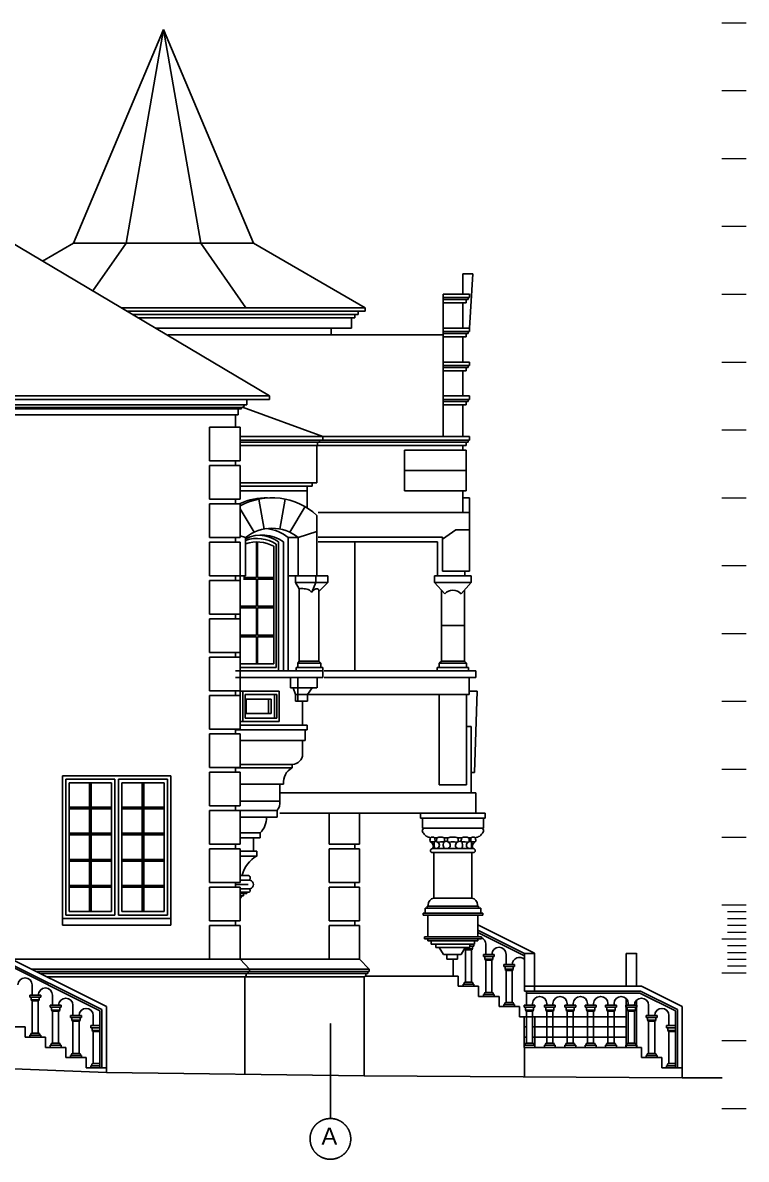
# Model space of a CAD drawing. Header units: millimetres. Extents: x -112665 to -16847, y 30630 to 100849.
# Drawn here: x -60874 to -50210, y 60683 to 77432 of the extents above; entities that cross this region are included whole.
import ezdxf

# ---------------------------------------------------------------- set-up
doc = ezdxf.new("R2010")
doc.units = ezdxf.units.MM
doc.linetypes.add('CENTER2', pattern=[1.125, 0.75, -0.125, 0.125, -0.125])
doc.layers.add('axis', color=40, linetype='CENTER2')
doc.layers.add('wall', color=5, linetype='Continuous')
doc.layers.add('txt', color=7, linetype='Continuous', lineweight=13)
doc.styles.get("Standard").update_dxf_attribs({"font": 'arial.ttf'})

msp = doc.modelspace()

# ---------------------------------------------------------------- linework, layer by layer
at = {"layer": 'axis'}
msp.add_line((-56339, 62688), (-56339, 61283), dxfattribs=at)
at = {"layer": 'axis', "color": 3}
msp.add_circle((-56339, 60983), 300, dxfattribs=at)
at = {"layer": 'txt', "color": 8}
for p, q in [((-50569, 77432), (-50210, 77432)), ((-50569, 76432), (-50210, 76432)), ((-50569, 75432), (-50210, 75432)), ((-50569, 74432), (-50210, 74432)), ((-50569, 73432), (-50210, 73432)), ((-50569, 72432), (-50210, 72432)), ((-50569, 71432), (-50210, 71432)), ((-50569, 70432), (-50210, 70432)), ((-50569, 69432), (-50210, 69432)), ((-50569, 68432), (-50210, 68432)), ((-50569, 67432), (-50210, 67432)), ((-50569, 66432), (-50210, 66432)), ((-50569, 65432), (-50210, 65432)), ((-50569, 64432), (-50210, 64432)), ((-50487, 64332), (-50210, 64332)), ((-50487, 64232), (-50210, 64232)), ((-50487, 64132), (-50210, 64132)), ((-50487, 64032), (-50210, 64032)), ((-50569, 63932), (-50210, 63932)), ((-50487, 63832), (-50210, 63832)), ((-50487, 63732), (-50210, 63732)), ((-50487, 63632), (-50210, 63632)), ((-50487, 63532), (-50210, 63532)), ((-50569, 63432), (-50210, 63432)), ((-50569, 62432), (-50210, 62432)), ((-50569, 61432), (-50210, 61432))]:
    msp.add_line(p, q, dxfattribs=at)
at = {"layer": 'wall', "color": 18, "true_color": 0x000000}
for p, q in [((-58799, 77332), (-60126, 74182)), ((-59349, 74182), (-58799, 77332)), ((-58799, 77332), (-57471, 74182)), ((-58249, 74182), (-58799, 77332)), ((-64299, 76132), (-57239, 71932)), ((-60126, 74182), (-60580, 73920)), ((-57471, 74182), (-60126, 74182)), ((-59349, 74182), (-59839, 73479)), ((-58249, 74182), (-57586, 73232)), ((-57471, 74182), (-55829, 73232)), ((-54679, 73432), (-54289, 73432)), ((-54289, 73382), (-54679, 73382)), ((-54309, 73382), (-54309, 73352)), ((-54289, 73432), (-54289, 73382)), ((-55829, 73232), (-59424, 73232)), ((-54309, 73352), (-54679, 73352)), ((-54339, 73302), (-54679, 73302)), ((-54339, 73352), (-54339, 73302)), ((-55829, 73182), (-59340, 73182)), ((-55929, 73132), (-59256, 73132)), ((-55979, 73082), (-59172, 73082)), ((-56029, 72932), (-58920, 72932)), ((-56329, 72832), (-56329, 72932)), ((-54679, 72932), (-54289, 72932)), ((-54289, 72882), (-54679, 72882)), ((-54309, 72882), (-54309, 72852)), ((-54289, 72932), (-54289, 72882)), ((-54679, 72832), (-58731, 72832)), ((-54309, 72852), (-54679, 72852)), ((-54339, 72802), (-54679, 72802)), ((-54339, 72852), (-54339, 72802)), ((-54679, 72432), (-54289, 72432)), ((-54289, 72382), (-54679, 72382)), ((-54309, 72382), (-54309, 72352)), ((-54289, 72432), (-54289, 72382)), ((-54309, 72352), (-54679, 72352)), ((-54339, 72302), (-54679, 72302)), ((-54339, 72352), (-54339, 72302)), ((-71359, 71932), (-57239, 71932)), ((-71359, 71882), (-57239, 71882)), ((-57569, 71882), (-57569, 71802)), ((-57239, 71932), (-57239, 71882)), ((-54679, 71932), (-54289, 71932)), ((-54289, 71882), (-54679, 71882)), ((-54309, 71882), (-54309, 71852)), ((-54289, 71932), (-54289, 71882)), ((-57569, 71802), (-71029, 71802)), ((-57649, 71762), (-70949, 71762)), ((-57649, 71742), (-70949, 71742)), ((-57699, 71652), (-57699, 71742)), ((-57649, 71742), (-57649, 71762)), ((-57635, 71765), (-56449, 71332)), ((-54309, 71852), (-54679, 71852)), ((-54339, 71802), (-54679, 71802)), ((-54339, 71852), (-54339, 71802)), ((-70899, 71652), (-57699, 71652)), ((-57739, 71472), (-57739, 71652)), ((-58119, 71472), (-57669, 71472)), ((-58119, 70977), (-58119, 71472)), ((-57669, 70977), (-57669, 71472)), ((-57669, 71332), (-54289, 71332)), ((-54289, 71282), (-57669, 71282)), ((-54309, 71252), (-57669, 71252)), ((-54339, 71202), (-57669, 71202)), ((-56539, 70652), (-56539, 71202)), ((-56529, 71202), (-56529, 71252)), ((-56499, 71252), (-56499, 71282)), ((-56449, 71282), (-56449, 71332)), ((-54339, 71252), (-54339, 71202)), ((-54309, 71282), (-54309, 71252)), ((-54289, 71332), (-54289, 71282)), ((-58119, 70977), (-57669, 70977)), ((-58119, 70907), (-57669, 70907)), ((-58119, 70412), (-58119, 70907)), ((-57739, 70907), (-57739, 70977)), ((-57669, 70412), (-57669, 70907)), ((-56539, 70652), (-57669, 70652)), ((-56609, 70602), (-57669, 70602)), ((-56679, 70532), (-57669, 70532)), ((-56679, 70532), (-56679, 70602)), ((-56679, 70532), (-56679, 70280)), ((-56609, 70602), (-56609, 70652)), ((-54389, 70532), (-54389, 70209)), ((-58119, 70412), (-57669, 70412)), ((-57739, 70342), (-57739, 70412)), ((-57317, 69971), (-57396, 70412)), ((-57084, 69971), (-57005, 70412)), ((-58119, 70342), (-57669, 70342)), ((-58119, 69847), (-58119, 70342)), ((-57669, 69847), (-57669, 70342)), ((-57669, 70266), (-57464, 69923)), ((-56712, 70301), (-56937, 69923)), ((-56519, 70214), (-54289, 70214)), ((-56539, 70172), (-56539, 69282)), ((-58119, 69847), (-57669, 69847)), ((-57739, 69777), (-57739, 69847)), ((-57589, 69844), (-57669, 69870)), ((-56539, 69932), (-56812, 69844)), ((-54689, 69852), (-56519, 69852)), ((-58119, 69777), (-57669, 69777)), ((-58119, 69282), (-58119, 69777)), ((-57669, 69282), (-57669, 69777)), ((-57589, 69844), (-57589, 69282)), ((-57429, 69257), (-57429, 69781)), ((-57412, 69257), (-57412, 69781)), ((-57173, 67982), (-57173, 69716)), ((-57138, 67932), (-57138, 69746)), ((-57102, 67882), (-57102, 69782)), ((-57031, 69782), (-57031, 67882)), ((-57031, 67882), (-57031, 69782)), ((-56960, 67882), (-56960, 69844)), ((-56960, 69844), (-56812, 69844)), ((-56812, 69844), (-56812, 69282)), ((-54759, 69782), (-56519, 69782)), ((-58119, 69282), (-57669, 69282)), ((-58119, 68717), (-58119, 69212)), ((-58119, 69212), (-57669, 69212)), ((-57739, 69212), (-57739, 69282)), ((-57589, 69282), (-57739, 69282)), ((-57669, 68717), (-57669, 69212)), ((-57667, 67882), (-57667, 69282)), ((-57429, 69257), (-57620, 69257)), ((-57429, 69232), (-57620, 69232)), ((-57429, 68832), (-57429, 69232)), ((-57173, 69257), (-57412, 69257)), ((-57412, 68832), (-57412, 69232)), ((-57173, 69232), (-57412, 69232)), ((-56609, 69282), (-56960, 69282)), ((-56855, 69182), (-56855, 69282)), ((-56855, 69282), (-56378, 69282)), ((-56855, 69182), (-56378, 69182)), ((-56855, 69182), (-56799, 69089)), ((-56554, 69182), (-56614, 69039)), ((-56554, 69182), (-56554, 69282)), ((-56378, 69182), (-56509, 69052)), ((-56378, 69182), (-56378, 69282)), ((-56799, 69089), (-56799, 68022)), ((-56509, 68022), (-56509, 69052)), ((-58119, 68717), (-57669, 68717)), ((-57739, 68647), (-57739, 68717)), ((-57429, 68832), (-57667, 68832)), ((-57429, 68807), (-57667, 68807)), ((-57429, 68407), (-57429, 68807)), ((-57173, 68832), (-57412, 68832)), ((-57173, 68807), (-57412, 68807)), ((-57412, 68407), (-57412, 68807)), ((-58119, 68647), (-57669, 68647)), ((-58119, 68152), (-58119, 68647)), ((-57669, 68152), (-57669, 68647)), ((-57429, 68407), (-57667, 68407)), ((-57429, 68382), (-57667, 68382)), ((-57429, 67982), (-57429, 68382)), ((-57173, 68407), (-57412, 68407)), ((-57173, 68382), (-57412, 68382)), ((-57412, 67982), (-57412, 68382)), ((-58119, 68152), (-57669, 68152)), ((-58119, 68082), (-57669, 68082)), ((-58119, 67587), (-58119, 68082)), ((-57739, 68082), (-57739, 68152)), ((-57669, 67587), (-57669, 68082)), ((-56820, 67992), (-56799, 68022)), ((-56799, 68022), (-56509, 68022)), ((-56509, 68022), (-56479, 67992)), ((-57739, 67882), (-56449, 67882)), ((-57667, 67982), (-57173, 67982)), ((-57667, 67932), (-57138, 67932)), ((-57031, 67882), (-57667, 67882)), ((-56842, 67932), (-56449, 67932)), ((-56842, 67932), (-56842, 67882)), ((-56820, 67992), (-56479, 67992)), ((-56820, 67992), (-56820, 67932)), ((-56479, 67992), (-56479, 67932)), ((-56449, 67932), (-56449, 67882)), ((-56449, 67782), (-56449, 67882)), ((-56429, 67882), (-54194, 67882)), ((-57739, 67782), (-56449, 67782)), ((-56925, 67782), (-56925, 67632)), ((-56819, 67782), (-56819, 67432)), ((-56536, 67782), (-56536, 67632)), ((-56429, 67782), (-54194, 67782)), ((-58119, 67587), (-57669, 67587)), ((-58119, 67517), (-57669, 67517)), ((-58119, 67022), (-58119, 67517)), ((-57739, 67517), (-57739, 67587)), ((-57669, 67022), (-57669, 67517)), ((-57667, 67582), (-57094, 67582)), ((-57667, 67132), (-57667, 67582)), ((-57632, 67132), (-57632, 67582)), ((-57597, 67532), (-57129, 67532)), ((-57597, 67182), (-57597, 67532)), ((-57164, 67182), (-57164, 67532)), ((-57129, 67182), (-57129, 67532)), ((-57094, 67132), (-57094, 67582)), ((-56925, 67632), (-56539, 67632)), ((-56855, 67532), (-56889, 67632)), ((-56855, 67532), (-56678, 67532)), ((-56855, 67532), (-56855, 67432)), ((-56678, 67532), (-56607, 67632)), ((-56678, 67532), (-56678, 67432)), ((-56678, 67532), (-54294, 67532)), ((-54174, 67582), (-54294, 67582)), ((-54174, 67582), (-54214, 66382)), ((-57582, 67462), (-57214, 67462)), ((-57582, 67252), (-57582, 67462)), ((-57249, 67252), (-57249, 67462)), ((-57214, 67252), (-57214, 67462)), ((-56855, 67432), (-56678, 67432)), ((-56749, 67432), (-56749, 67082)), ((-57597, 67182), (-57129, 67182)), ((-57582, 67252), (-57214, 67252)), ((-58119, 67022), (-57669, 67022)), ((-57739, 66952), (-57739, 67022)), ((-57739, 67012), (-56679, 67012)), ((-57669, 67082), (-56679, 67082)), ((-57667, 67132), (-57094, 67132)), ((-56709, 67012), (-56709, 66852)), ((-56679, 67082), (-56679, 67012)), ((-54264, 67060), (-54334, 67060)), ((-54264, 66082), (-54264, 67060)), ((-58119, 66952), (-57669, 66952)), ((-58119, 66457), (-58119, 66952)), ((-57669, 66457), (-57669, 66952)), ((-56709, 66852), (-57669, 66852)), ((-56749, 66852), (-56749, 66655)), ((-56901, 66502), (-57669, 66502)), ((-56901, 66502), (-56901, 66452)), ((-60289, 64132), (-60289, 66332)), ((-60289, 66332), (-58689, 66332)), ((-58689, 66332), (-58689, 64132)), ((-58119, 66457), (-57669, 66457)), ((-58119, 65892), (-58119, 66387)), ((-58119, 66387), (-57669, 66387)), ((-57739, 66387), (-57739, 66457)), ((-56901, 66452), (-57739, 66452)), ((-57669, 65892), (-57669, 66387)), ((-54214, 66382), (-54264, 66382)), ((-60239, 64282), (-60239, 66282)), ((-60239, 66282), (-59514, 66282)), ((-60189, 64332), (-60189, 66232)), ((-60189, 66232), (-59564, 66232)), ((-59889, 66232), (-59889, 64332)), ((-59864, 66232), (-59864, 64332)), ((-59564, 64332), (-59564, 66232)), ((-59514, 64282), (-59514, 66282)), ((-59464, 64282), (-59464, 66282)), ((-59464, 66282), (-58739, 66282)), ((-59414, 64332), (-59414, 66232)), ((-58789, 66232), (-59414, 66232)), ((-59114, 66232), (-59114, 64332)), ((-59089, 66232), (-59089, 64332)), ((-58789, 64332), (-58789, 66232)), ((-58739, 64282), (-58739, 66282)), ((-57030, 66212), (-57669, 66212)), ((-57084, 66212), (-57084, 65962)), ((-54734, 66202), (-54334, 66202)), ((-57084, 66082), (-54194, 66082)), ((-59564, 65872), (-60189, 65872)), ((-59564, 65847), (-60189, 65847)), ((-59414, 65872), (-58789, 65872)), ((-59414, 65847), (-58789, 65847)), ((-58119, 65892), (-57669, 65892)), ((-57739, 65822), (-57739, 65892)), ((-57084, 65962), (-57669, 65962)), ((-58119, 65822), (-57669, 65822)), ((-58119, 65327), (-58119, 65822)), ((-57126, 65822), (-57739, 65822)), ((-57669, 65327), (-57669, 65822)), ((-57126, 65722), (-57669, 65722)), ((-57126, 65822), (-57126, 65722)), ((-54059, 65782), (-57084, 65782)), ((-56359, 65327), (-56359, 65782)), ((-55009, 65712), (-54059, 65712)), ((-54984, 65562), (-54984, 65712)), ((-54084, 65562), (-54084, 65712)), ((-57373, 65492), (-57669, 65492)), ((-57373, 65492), (-57373, 65422)), ((-54984, 65562), (-54084, 65562)), ((-59564, 65487), (-60189, 65487)), ((-59564, 65462), (-60189, 65462)), ((-59414, 65487), (-58789, 65487)), ((-59414, 65462), (-58789, 65462)), ((-58119, 65327), (-57669, 65327)), ((-57739, 65257), (-57739, 65327)), ((-57373, 65422), (-57669, 65422)), ((-57473, 65422), (-57473, 65222)), ((-56359, 65327), (-55909, 65327)), ((-54769, 65422), (-54804, 65422)), ((-54609, 65422), (-54664, 65422)), ((-54459, 65422), (-54404, 65422)), ((-54299, 65422), (-54264, 65422)), ((-58119, 65257), (-57669, 65257)), ((-58119, 64762), (-58119, 65257)), ((-57669, 64762), (-57669, 65257)), ((-57423, 65222), (-57669, 65222)), ((-57423, 65222), (-57423, 65152)), ((-56359, 64762), (-56359, 65257)), ((-56359, 65257), (-55909, 65257)), ((-54834, 65262), (-54234, 65262)), ((-54834, 65202), (-54234, 65202)), ((-59564, 65102), (-60189, 65102)), ((-59564, 65077), (-60189, 65077)), ((-59414, 65102), (-58789, 65102)), ((-59414, 65077), (-58789, 65077)), ((-57423, 65152), (-57669, 65152)), ((-57555, 64867), (-57669, 64867)), ((-59564, 64717), (-60189, 64717)), ((-59564, 64692), (-60189, 64692)), ((-59414, 64717), (-58789, 64717)), ((-59414, 64692), (-58789, 64692)), ((-58119, 64762), (-57669, 64762)), ((-58119, 64692), (-57669, 64692)), ((-58119, 64197), (-58119, 64692)), ((-57739, 64692), (-57739, 64762)), ((-57739, 64732), (-57552, 64732)), ((-57521, 64797), (-57669, 64797)), ((-57669, 64197), (-57669, 64692)), ((-57521, 64667), (-57669, 64667)), ((-56359, 64762), (-55909, 64762)), ((-56359, 64197), (-56359, 64692)), ((-56359, 64692), (-55909, 64692)), ((-57541, 64617), (-57669, 64617)), ((-57571, 64597), (-57669, 64597)), ((-57621, 64567), (-57669, 64567)), ((-57621, 64597), (-57621, 64567)), ((-57571, 64597), (-57571, 64617)), ((-54254, 64532), (-54814, 64532)), ((-59564, 64332), (-60189, 64332)), ((-59414, 64332), (-58789, 64332)), ((-54124, 64382), (-54944, 64382)), ((-54154, 64412), (-54914, 64412)), ((-54897, 64432), (-54897, 64412)), ((-54171, 64432), (-54171, 64412)), ((-62362, 64182), (-59739, 62870)), ((-62355, 64212), (-59709, 62889)), ((-62339, 64282), (-59639, 62932)), ((-58689, 64232), (-60289, 64232)), ((-59514, 64282), (-60239, 64282)), ((-58739, 64282), (-59464, 64282)), ((-58119, 64197), (-57669, 64197)), ((-57739, 64127), (-57739, 64197)), ((-56359, 64197), (-55909, 64197)), ((-54094, 64312), (-54974, 64312)), ((-54094, 64282), (-54974, 64282)), ((-60289, 64132), (-58689, 64132)), ((-58119, 64127), (-57669, 64127)), ((-58119, 63632), (-58119, 64127)), ((-57669, 63632), (-57669, 64127)), ((-56359, 63632), (-56359, 64127)), ((-56359, 64127), (-55909, 64127)), ((-54114, 63962), (-54954, 63962)), ((-54114, 63932), (-54954, 63932)), ((-54164, 63902), (-54904, 63902)), ((-54214, 63852), (-54854, 63852)), ((-54244, 63822), (-54244, 63782)), ((-54224, 63852), (-54224, 63822)), ((-54049, 63852), (-54049, 63702)), ((-54284, 63802), (-54784, 63802)), ((-54414, 63702), (-54674, 63702)), ((-54359, 63782), (-54359, 63767)), ((-54349, 63767), (-54349, 63292)), ((-54259, 63767), (-54259, 63292)), ((-54249, 63782), (-54249, 63767)), ((-54084, 63702), (-54084, 63672)), ((-54064, 63672), (-54064, 63632)), ((-53944, 63672), (-53944, 63632)), ((-53924, 63702), (-53924, 63672)), ((-53749, 63702), (-53749, 63552)), ((-61039, 63632), (-55909, 63632)), ((-55769, 63482), (-60739, 63482)), ((-58064, 63632), (-57739, 63632)), ((-57669, 63632), (-57529, 63482)), ((-57529, 63452), (-57529, 63482)), ((-54464, 63632), (-54624, 63632)), ((-54059, 63632), (-54059, 63617)), ((-54049, 63617), (-54049, 63142)), ((-53959, 63617), (-53959, 63142)), ((-53949, 63632), (-53949, 63617)), ((-53784, 63552), (-53784, 63522)), ((-53764, 63522), (-53764, 63482)), ((-53759, 63482), (-53759, 63467)), ((-53649, 63482), (-53649, 63467)), ((-53644, 63522), (-53644, 63482)), ((-53624, 63552), (-53624, 63522)), ((-55769, 63452), (-60679, 63452)), ((-55789, 63422), (-60619, 63422)), ((-55839, 63372), (-60519, 63372)), ((-57599, 63372), (-57599, 61932)), ((-57579, 63397), (-57579, 63422)), ((-57549, 63422), (-57549, 63452)), ((-55839, 63372), (-55839, 61912)), ((-53749, 63467), (-53749, 62992)), ((-53659, 63467), (-53659, 62992)), ((-60734, 63252), (-60734, 63102)), ((-54384, 63232), (-54384, 63262)), ((-54369, 63262), (-54369, 63277)), ((-54239, 63262), (-54239, 63277)), ((-54224, 63232), (-54224, 63262)), ((-53449, 63162), (-53449, 62952)), ((-60769, 63102), (-60609, 63102)), ((-60769, 63102), (-60769, 63072)), ((-60769, 63072), (-60609, 63072)), ((-60749, 63072), (-60749, 63032)), ((-60749, 63032), (-60629, 63032)), ((-60744, 63032), (-60744, 63017)), ((-60744, 63017), (-60634, 63017)), ((-60734, 63017), (-60734, 62542)), ((-60644, 63017), (-60644, 62542)), ((-60634, 63032), (-60634, 63017)), ((-60629, 63072), (-60629, 63032)), ((-60609, 63102), (-60609, 63072)), ((-60434, 63102), (-60434, 62952)), ((-54084, 63082), (-54084, 63112)), ((-54069, 63112), (-54069, 63127)), ((-53939, 63112), (-53939, 63127)), ((-53924, 63082), (-53924, 63112)), ((-60469, 62952), (-60309, 62952)), ((-60469, 62952), (-60469, 62922)), ((-60469, 62922), (-60309, 62922)), ((-60449, 62922), (-60449, 62882)), ((-60449, 62882), (-60329, 62882)), ((-60444, 62882), (-60444, 62867)), ((-60434, 62867), (-60434, 62392)), ((-60344, 62867), (-60344, 62392)), ((-60334, 62882), (-60334, 62867)), ((-60329, 62922), (-60329, 62882)), ((-60309, 62952), (-60309, 62922)), ((-60134, 62952), (-60134, 62802)), ((-59709, 62032), (-59709, 62889)), ((-59639, 62032), (-59639, 62932)), ((-53784, 62932), (-53784, 62962)), ((-53769, 62962), (-53769, 62977)), ((-53639, 62962), (-53639, 62977)), ((-53624, 62932), (-53624, 62962)), ((-53484, 62952), (-53484, 62922)), ((-53464, 62922), (-53464, 62882)), ((-53459, 62882), (-53459, 62867)), ((-53449, 62867), (-53449, 62392)), ((-53359, 62977), (-53359, 62952)), ((-53359, 62867), (-53359, 62392)), ((-53349, 62882), (-53349, 62867)), ((-53344, 62922), (-53344, 62882)), ((-53324, 62952), (-53324, 62922)), ((-53184, 62952), (-53184, 62922)), ((-53164, 62922), (-53164, 62882)), ((-53159, 62882), (-53159, 62867)), ((-53149, 62977), (-53149, 62952)), ((-53149, 62867), (-53149, 62392)), ((-53059, 62977), (-53059, 62952)), ((-53059, 62867), (-53059, 62392)), ((-53049, 62882), (-53049, 62867)), ((-53044, 62922), (-53044, 62882)), ((-53024, 62952), (-53024, 62922)), ((-52884, 62952), (-52884, 62922)), ((-52864, 62922), (-52864, 62882)), ((-52859, 62882), (-52859, 62867)), ((-52849, 62977), (-52849, 62952)), ((-52849, 62867), (-52849, 62392)), ((-52759, 62977), (-52759, 62952)), ((-52759, 62867), (-52759, 62392)), ((-52749, 62882), (-52749, 62867)), ((-52744, 62922), (-52744, 62882)), ((-52724, 62952), (-52724, 62922)), ((-52584, 62952), (-52584, 62922)), ((-52564, 62922), (-52564, 62882)), ((-52559, 62882), (-52559, 62867)), ((-52549, 62977), (-52549, 62952)), ((-52549, 62867), (-52549, 62392)), ((-52459, 62977), (-52459, 62952)), ((-52459, 62867), (-52459, 62392)), ((-52449, 62882), (-52449, 62867)), ((-52444, 62922), (-52444, 62882)), ((-52424, 62952), (-52424, 62922)), ((-52284, 62952), (-52284, 62922)), ((-52264, 62922), (-52264, 62882)), ((-52259, 62882), (-52259, 62867)), ((-52249, 62977), (-52249, 62952)), ((-52249, 62867), (-52249, 62392)), ((-52159, 62977), (-52159, 62952)), ((-52159, 62867), (-52159, 62392)), ((-52149, 62882), (-52149, 62867)), ((-52144, 62922), (-52144, 62882)), ((-52124, 62952), (-52124, 62922)), ((-51984, 62952), (-51984, 62922)), ((-51964, 62922), (-51964, 62882)), ((-51959, 62882), (-51959, 62867)), ((-51949, 62977), (-51949, 62952)), ((-51949, 62867), (-51949, 62392)), ((-51859, 62867), (-51859, 62392)), ((-51849, 62882), (-51849, 62867)), ((-51844, 62922), (-51844, 62882)), ((-51824, 62952), (-51824, 62922)), ((-51649, 62952), (-51649, 62802)), ((-60169, 62802), (-60169, 62772)), ((-60149, 62772), (-60149, 62732)), ((-60144, 62732), (-60144, 62717)), ((-60134, 62717), (-60134, 62242)), ((-60044, 62717), (-60044, 62242)), ((-60034, 62732), (-60034, 62717)), ((-60029, 62772), (-60029, 62732)), ((-60009, 62802), (-60009, 62772)), ((-59869, 62652), (-59869, 62622)), ((-59834, 62802), (-59834, 62652)), ((-51684, 62802), (-51684, 62772)), ((-51664, 62772), (-51664, 62732)), ((-51659, 62732), (-51659, 62717)), ((-51649, 62717), (-51649, 62242)), ((-51559, 62717), (-51559, 62242)), ((-51549, 62732), (-51549, 62717)), ((-51544, 62772), (-51544, 62732)), ((-51524, 62802), (-51524, 62772)), ((-51384, 62652), (-51384, 62622)), ((-51349, 62802), (-51349, 62652)), ((-60839, 62632), (-60839, 62482)), ((-60769, 62482), (-60769, 62512)), ((-60754, 62512), (-60754, 62527)), ((-60624, 62512), (-60624, 62527)), ((-60609, 62482), (-60609, 62512)), ((-60539, 62482), (-60539, 62332)), ((-59849, 62622), (-59849, 62582)), ((-59844, 62582), (-59844, 62567)), ((-59834, 62567), (-59834, 62092)), ((-51364, 62622), (-51364, 62582)), ((-51359, 62582), (-51359, 62567)), ((-51349, 62567), (-51349, 62092)), ((-60469, 62332), (-60469, 62362)), ((-60454, 62362), (-60454, 62377)), ((-60324, 62362), (-60324, 62377)), ((-60309, 62332), (-60309, 62362)), ((-60239, 62332), (-60239, 62182)), ((-53479, 61897), (-53479, 62332)), ((-53469, 62362), (-53469, 62377)), ((-53339, 62362), (-53339, 62377)), ((-53324, 62332), (-53324, 62362)), ((-53184, 62332), (-53184, 62362)), ((-53169, 62362), (-53169, 62377)), ((-53039, 62362), (-53039, 62377)), ((-53024, 62332), (-53024, 62362)), ((-52884, 62332), (-52884, 62362)), ((-52869, 62362), (-52869, 62377)), ((-52739, 62362), (-52739, 62377)), ((-52724, 62332), (-52724, 62362)), ((-52584, 62332), (-52584, 62362)), ((-52569, 62362), (-52569, 62377)), ((-52439, 62362), (-52439, 62377)), ((-52424, 62332), (-52424, 62362)), ((-52284, 62332), (-52284, 62362)), ((-52269, 62362), (-52269, 62377)), ((-52139, 62362), (-52139, 62377)), ((-52124, 62332), (-52124, 62362)), ((-51984, 62332), (-51984, 62362)), ((-51969, 62362), (-51969, 62377)), ((-51839, 62362), (-51839, 62377)), ((-51824, 62332), (-51824, 62362)), ((-60169, 62182), (-60169, 62212)), ((-60154, 62212), (-60154, 62227)), ((-60024, 62212), (-60024, 62227)), ((-60009, 62182), (-60009, 62212)), ((-59939, 62182), (-59939, 62032)), ((-51684, 62182), (-51684, 62212)), ((-51669, 62212), (-51669, 62227)), ((-51539, 62212), (-51539, 62227)), ((-51524, 62182), (-51524, 62212)), ((-59639, 61962), (-63569, 62112)), ((-59869, 62032), (-59869, 62062)), ((-59854, 62062), (-59854, 62077)), ((-59639, 62032), (-59639, 61962)), ((-51384, 62032), (-51384, 62062)), ((-51369, 62062), (-51369, 62077)), ((-55839, 61912), (-59639, 61962)), ((-51154, 61882), (-55839, 61912)), ((-51154, 61882), (-50563, 61882))]:
    msp.add_line(p, q, dxfattribs=at)
at = {"layer": 'wall', "color": 18, "ltscale": 2, "true_color": 0x000000}
for p, q in [((-54389, 73432), (-54389, 73732)), ((-54239, 73732), (-54389, 73732)), ((-54239, 73732), (-54289, 72932)), ((-54679, 71332), (-54679, 73432)), ((-55829, 73232), (-55829, 73182)), ((-54389, 72932), (-54389, 73302)), ((-56029, 73082), (-56029, 72932)), ((-55979, 73132), (-55979, 73082)), ((-55929, 73182), (-55929, 73132)), ((-54389, 72432), (-54389, 72802)), ((-54389, 71932), (-54389, 72302)), ((-54389, 71332), (-54389, 71802)), ((-54389, 71132), (-54389, 71202)), ((-55249, 71132), (-55249, 70532)), ((-54339, 71132), (-55249, 71132)), ((-54339, 71132), (-54339, 70532)), ((-54339, 70832), (-55249, 70832)), ((-55249, 70532), (-54339, 70532)), ((-54519, 70532), (-55149, 70532)), ((-54389, 70432), (-54289, 70432)), ((-54289, 69352), (-54289, 70432)), ((-54489, 69961), (-54689, 69821)), ((-54689, 69352), (-54689, 69852)), ((-54489, 69961), (-54289, 69961)), ((-55979, 67882), (-55979, 69778)), ((-54759, 69282), (-54759, 69782)), ((-54289, 69352), (-54689, 69352)), ((-54359, 69282), (-54359, 69352)), ((-54804, 69182), (-54804, 69282)), ((-54804, 69282), (-54264, 69282)), ((-54264, 69182), (-54804, 69182)), ((-54654, 69016), (-54804, 69182)), ((-54413, 69016), (-54264, 69182)), ((-54264, 69182), (-54264, 69282)), ((-54704, 69071), (-54704, 68022)), ((-54364, 69071), (-54364, 68022)), ((-54364, 68547), (-54704, 68547)), ((-54734, 67992), (-54704, 68022)), ((-54364, 68022), (-54704, 68022)), ((-54364, 68022), (-54334, 67992)), ((-54764, 67932), (-54764, 67882)), ((-54304, 67932), (-54764, 67932)), ((-54734, 67992), (-54734, 67932)), ((-54334, 67992), (-54734, 67992)), ((-54334, 67992), (-54334, 67932)), ((-54304, 67932), (-54304, 67882)), ((-54194, 67882), (-54194, 67782)), ((-54294, 67782), (-54294, 67532)), ((-55618, 67532), (-54294, 67532)), ((-54734, 67532), (-54734, 66202)), ((-54334, 67532), (-54334, 66202)), ((-54194, 66082), (-54194, 65782)), ((-55909, 65327), (-55909, 65782)), ((-55009, 65712), (-55009, 65782)), ((-54059, 65712), (-54059, 65782)), ((-55979, 65257), (-55979, 65327)), ((-55909, 64762), (-55909, 65257)), ((-54814, 64532), (-54814, 65202)), ((-54254, 64532), (-54254, 65202)), ((-55979, 64692), (-55979, 64762)), ((-55909, 64197), (-55909, 64692)), ((-54944, 64382), (-54944, 64312)), ((-54914, 64412), (-54914, 64382)), ((-54154, 64412), (-54154, 64382)), ((-54124, 64382), (-54124, 64312)), ((-55979, 64127), (-55979, 64197)), ((-54974, 64312), (-54974, 64282)), ((-54904, 64282), (-54904, 63962)), ((-54164, 64282), (-54164, 63962)), ((-54094, 64312), (-54094, 64282)), ((-55909, 63632), (-55909, 64127)), ((-54164, 64137), (-53329, 63720)), ((-54164, 64059), (-53479, 63717)), ((-54164, 64025), (-53479, 63683)), ((-54954, 63962), (-54954, 63932)), ((-54904, 63932), (-54904, 63902)), ((-54854, 63902), (-54854, 63852)), ((-54784, 63852), (-54784, 63802)), ((-54384, 63852), (-54224, 63852)), ((-54284, 63852), (-54284, 63802)), ((-54284, 63822), (-54224, 63822)), ((-54214, 63902), (-54214, 63852)), ((-54164, 63932), (-54164, 63902)), ((-54114, 63962), (-54114, 63932)), ((-54734, 63802), (-54674, 63702)), ((-54624, 63702), (-54624, 63632)), ((-54464, 63702), (-54464, 63632)), ((-54354, 63802), (-54414, 63702)), ((-54364, 63782), (-54244, 63782)), ((-54359, 63767), (-54249, 63767)), ((-54084, 63702), (-53924, 63702)), ((-54084, 63672), (-53924, 63672)), ((-53479, 63162), (-53479, 63717)), ((-53479, 63717), (-53329, 63717)), ((-53329, 63162), (-53329, 63720)), ((-51979, 63717), (-51829, 63717)), ((-51979, 63232), (-51979, 63717)), ((-51829, 63232), (-51829, 63720)), ((-55909, 63632), (-55769, 63482)), ((-55769, 63452), (-55769, 63482)), ((-54529, 63382), (-54529, 63632)), ((-54064, 63632), (-53944, 63632)), ((-54059, 63617), (-53949, 63617)), ((-53784, 63552), (-53624, 63552)), ((-53784, 63522), (-53624, 63522)), ((-53764, 63482), (-53644, 63482)), ((-55819, 63397), (-55819, 63422)), ((-55789, 63422), (-55789, 63452)), ((-54529, 63382), (-54454, 63382)), ((-54454, 63232), (-54454, 63382)), ((-53759, 63467), (-53649, 63467)), ((-54454, 63232), (-54154, 63232)), ((-54384, 63262), (-54224, 63262)), ((-54354, 63292), (-54254, 63292)), ((-54154, 63082), (-54154, 63232)), ((-53479, 63232), (-51754, 63232)), ((-53479, 63162), (-51770, 63162)), ((-51770, 63162), (-51224, 62889)), ((-51754, 63232), (-51154, 62932)), ((-54154, 63082), (-53854, 63082)), ((-54084, 63112), (-53924, 63112)), ((-54054, 63142), (-53954, 63142)), ((-53854, 62932), (-53854, 63082)), ((-53754, 62992), (-53654, 62992)), ((-53449, 63132), (-51777, 63132)), ((-51979, 62332), (-51979, 63051)), ((-51829, 62332), (-51829, 63026)), ((-51777, 63132), (-51254, 62870)), ((-60444, 62867), (-60334, 62867)), ((-59739, 62032), (-59739, 62870)), ((-53854, 62932), (-53554, 62932)), ((-53784, 62962), (-53624, 62962)), ((-53554, 62782), (-53554, 62932)), ((-53484, 62952), (-53324, 62952)), ((-53484, 62922), (-53324, 62922)), ((-53464, 62882), (-53344, 62882)), ((-53459, 62867), (-53349, 62867)), ((-53184, 62952), (-53024, 62952)), ((-53184, 62922), (-53024, 62922)), ((-53164, 62882), (-53044, 62882)), ((-53159, 62867), (-53049, 62867)), ((-52884, 62952), (-52724, 62952)), ((-52884, 62922), (-52724, 62922)), ((-52864, 62882), (-52744, 62882)), ((-52859, 62867), (-52749, 62867)), ((-52584, 62952), (-52424, 62952)), ((-52584, 62922), (-52424, 62922)), ((-52564, 62882), (-52444, 62882)), ((-52559, 62867), (-52449, 62867)), ((-52124, 62952), (-52284, 62952)), ((-52124, 62922), (-52284, 62922)), ((-52144, 62882), (-52264, 62882)), ((-52149, 62867), (-52259, 62867)), ((-51984, 62952), (-51824, 62952)), ((-51984, 62922), (-51824, 62922)), ((-51964, 62882), (-51844, 62882)), ((-51959, 62867), (-51849, 62867)), ((-51254, 62032), (-51254, 62870)), ((-51224, 62032), (-51224, 62889)), ((-51154, 62032), (-51154, 62932)), ((-60169, 62802), (-60009, 62802)), ((-60169, 62772), (-60009, 62772)), ((-60149, 62732), (-60029, 62732)), ((-60144, 62717), (-60034, 62717)), ((-59869, 62652), (-59739, 62652)), ((-53554, 62782), (-51979, 62782)), ((-53484, 62782), (-53449, 62782)), ((-53484, 62332), (-53484, 62782)), ((-53324, 62362), (-53324, 62782)), ((-51684, 62802), (-51524, 62802)), ((-51684, 62772), (-51524, 62772)), ((-51664, 62732), (-51544, 62732)), ((-51659, 62717), (-51549, 62717)), ((-51384, 62652), (-51254, 62652)), ((-61139, 62632), (-60839, 62632)), ((-60839, 62482), (-60539, 62482)), ((-60769, 62512), (-60609, 62512)), ((-60739, 62542), (-60639, 62542)), ((-59869, 62622), (-59739, 62622)), ((-59849, 62582), (-59739, 62582)), ((-59844, 62567), (-59739, 62567)), ((-53484, 62632), (-53449, 62632)), ((-53484, 62482), (-53449, 62482)), ((-53359, 62632), (-51979, 62632)), ((-53359, 62482), (-51979, 62482)), ((-51384, 62622), (-51254, 62622)), ((-51364, 62582), (-51254, 62582)), ((-51359, 62567), (-51254, 62567)), ((-60539, 62332), (-60239, 62332)), ((-60469, 62362), (-60309, 62362)), ((-60439, 62392), (-60339, 62392)), ((-53484, 62362), (-53324, 62362)), ((-53484, 62332), (-51754, 62332)), ((-53454, 62392), (-53354, 62392)), ((-53184, 62362), (-53024, 62362)), ((-53154, 62392), (-53054, 62392)), ((-52884, 62362), (-52724, 62362)), ((-52854, 62392), (-52754, 62392)), ((-52584, 62362), (-52424, 62362)), ((-52554, 62392), (-52454, 62392)), ((-52124, 62362), (-52284, 62362)), ((-52284, 62332), (-52124, 62332)), ((-52154, 62392), (-52254, 62392)), ((-51984, 62362), (-51824, 62362)), ((-51954, 62392), (-51854, 62392)), ((-51754, 62182), (-51754, 62332)), ((-60239, 62182), (-59939, 62182)), ((-60169, 62212), (-60009, 62212)), ((-60139, 62242), (-60039, 62242)), ((-51754, 62182), (-51454, 62182)), ((-51684, 62212), (-51524, 62212)), ((-51654, 62242), (-51554, 62242)), ((-51454, 62032), (-51454, 62182)), ((-59939, 62032), (-59639, 62032)), ((-59869, 62062), (-59739, 62062)), ((-59839, 62092), (-59739, 62092)), ((-51454, 62032), (-51154, 62032)), ((-51384, 62062), (-51254, 62062)), ((-51354, 62092), (-51254, 62092)), ((-51154, 61882), (-51154, 62032))]:
    msp.add_line(p, q, dxfattribs=at)
msp.add_lwpolyline([(-55823, 63382), (-54529, 63382)], dxfattribs=at)
at = {"layer": 'wall', "color": 18, "true_color": 0x000000}
for centre, radius, start, end in [((-57649, 71802), 40, 270, 0), ((-57201, 69460), 972, 47.1008, 118.771), ((-57279, 69511), 921, 89.0981, 115.02), ((-57201, 69366), 616, 50.838, 129.162), ((-57349, 69326), 556, 55.1073, 115.6078), ((-57420, 69326), 556, 55.1073, 86.3558), ((-57349, 69366), 616, 50.838, 83.0755), ((-57420, 69326), 506, 56.1294, 109.586), ((-57420, 69274), 506, 60.8249, 109.586), ((-56901, 66655), 152, 270, 0), ((-56788, 66236), 244, 117.6513, 185.6796), ((-57257, 65938), 175, 318.407, 7.8904), ((-57594, 65713), 312, 314.9864, 1.6899), ((-57212, 64769), 438, 118.7897, 166.9653), ((-57558, 64830), 37.1, 297.3864, 94.5044), ((-57547, 64642), 25.6, 282.6804, 77.3196), ((-57539, 64732), 67.2, 284.8628, 75.1372), ((-57739, 64597), 100, 314.427, 342.5424), ((-60839, 63252), 105, 0, 180), ((-57604, 63397), 25.6, 282.6804, 0), ((-60539, 63102), 105, 0, 180), ((-60239, 62952), 105, 0, 180), ((-59939, 62802), 105, 0, 180)]:
    msp.add_arc(centre, radius, start, end, dxfattribs=at)
at = {"layer": 'wall', "color": 18, "ltscale": 2, "true_color": 0x000000}
for centre, radius, start, end in [((-54534, 68913), 158, 40.5727, 139.4273), ((-54834, 65232), 30, 90, 270), ((-54234, 65232), 30, 270, 90), ((-54795, 64432), 102, 100.6776, 179.9185), ((-54272, 64432), 102, 0.0815, 79.3224), ((-54154, 63852), 105, 0, 67.6073), ((-53854, 63702), 105, 0, 180), ((-53554, 63552), 105, 44.4153, 180), ((-55844, 63397), 25.6, 282.6804, 0), ((-54354, 63277), 15, 90, 180), ((-54254, 63277), 15, 0, 90), ((-54054, 63127), 15, 90, 180), ((-53954, 63127), 15, 0, 90), ((-53754, 62977), 15, 90, 180), ((-53654, 62977), 15, 0, 90), ((-53254, 62977), 105, 0, 180), ((-52954, 62977), 105, 0, 180), ((-52654, 62977), 105, 0, 180), ((-52354, 62977), 105, 0, 180), ((-52054, 62977), 105, 0, 180), ((-51754, 62952), 105, 0, 180), ((-51454, 62802), 105, 0, 180), ((-60739, 62527), 15, 90, 180), ((-60639, 62527), 15, 0, 90), ((-60439, 62377), 15, 90, 180), ((-60339, 62377), 15, 0, 90), ((-53454, 62377), 15, 90, 180), ((-53354, 62377), 15, 0, 90), ((-53154, 62377), 15, 90, 180), ((-53054, 62377), 15, 0, 90), ((-52854, 62377), 15, 90, 180), ((-52754, 62377), 15, 0, 90), ((-52554, 62377), 15, 90, 180), ((-52454, 62377), 15, 0, 90), ((-52254, 62377), 15, 90, 180), ((-52154, 62377), 15, 0, 90), ((-51954, 62377), 15, 90, 180), ((-51854, 62377), 15, 0, 90), ((-60139, 62227), 15, 90, 180), ((-60039, 62227), 15, 0, 90), ((-51654, 62227), 15, 90, 180), ((-51554, 62227), 15, 0, 90), ((-59839, 62077), 15, 90, 180), ((-51354, 62077), 15, 90, 180)]:
    msp.add_arc(centre, radius, start, end, dxfattribs=at)
at = {"layer": 'wall', "color": 18, "true_color": 0x000000}
for points, knots in [([(-56614, 69039), (-56625, 69050), (-56655, 69081), (-56720, 69093), (-56776, 69095), (-56799, 69089)], [0, 0, 0, 0, 47.384631, 124.910677, 196.159733, 196.159733, 196.159733, 196.159733]), ([(-56509, 69052), (-56504, 69064), (-56522, 69095), (-56574, 69088), (-56597, 69060), (-56614, 69039)], [19.222915, 19.222915, 19.222915, 19.222915, 61.245379, 87.115843, 165.292273, 165.292273, 165.292273, 165.292273])]:
    msp.add_open_spline(points, degree=3, knots=knots, dxfattribs=at)
at = {"layer": 'wall', "color": 18, "ltscale": 2, "true_color": 0x000000}
for points in [[(-54864, 65422), (-54914, 65437), (-54969, 65487), (-54984, 65512), (-54984, 65537), (-54959, 65562)], [(-54204, 65422), (-54154, 65437), (-54099, 65487), (-54084, 65512), (-54084, 65537), (-54109, 65562)], [(-54864, 65422), (-54864, 65362), (-54834, 65362), (-54804, 65361), (-54804, 65422)], [(-54864, 65422), (-54833, 65432), (-54804, 65422)], [(-54864, 65362), (-54837, 65339), (-54822, 65284), (-54834, 65262)], [(-54804, 65362), (-54810, 65321), (-54804, 65262)], [(-54804, 65361), (-54785, 65368), (-54769, 65362)], [(-54769, 65422), (-54769, 65362), (-54694, 65362), (-54664, 65361), (-54664, 65422)], [(-54769, 65422), (-54715, 65432), (-54664, 65422)], [(-54769, 65362), (-54742, 65339), (-54739, 65284), (-54769, 65262)], [(-54664, 65362), (-54677, 65322), (-54664, 65262)], [(-54664, 65362), (-54635, 65369), (-54603, 65359)], [(-54459, 65422), (-54459, 65362), (-54534, 65362), (-54609, 65362), (-54609, 65422)], [(-54459, 65422), (-54534, 65432), (-54609, 65422)], [(-54609, 65362), (-54582, 65339), (-54579, 65284), (-54609, 65262)], [(-54459, 65362), (-54485, 65339), (-54488, 65284), (-54459, 65262)], [(-54404, 65362), (-54432, 65369), (-54464, 65359)], [(-54299, 65422), (-54299, 65362), (-54374, 65362), (-54404, 65361), (-54404, 65422)], [(-54299, 65422), (-54352, 65432), (-54404, 65422)], [(-54404, 65362), (-54390, 65322), (-54404, 65262)], [(-54299, 65362), (-54325, 65339), (-54328, 65284), (-54299, 65262)], [(-54263, 65361), (-54282, 65368), (-54299, 65362)], [(-54204, 65422), (-54204, 65362), (-54234, 65362), (-54264, 65361), (-54264, 65422)], [(-54204, 65422), (-54234, 65432), (-54264, 65422)], [(-54264, 65362), (-54258, 65321), (-54264, 65262)], [(-54204, 65362), (-54230, 65339), (-54246, 65284), (-54234, 65262)]]:
    msp.add_spline(points, degree=3, dxfattribs=at)

# ---------------------------------------------------------------- texts
at = {"layer": 'axis', "color": 3, "insert": (-56238, 61148), "char_height": 250, "width": 4000, "attachment_point": 3}
msp.add_mtext('{\\fArial|b0|i0|c204|p34;А}', dxfattribs=at)

doc.saveas('drawing.dxf')
